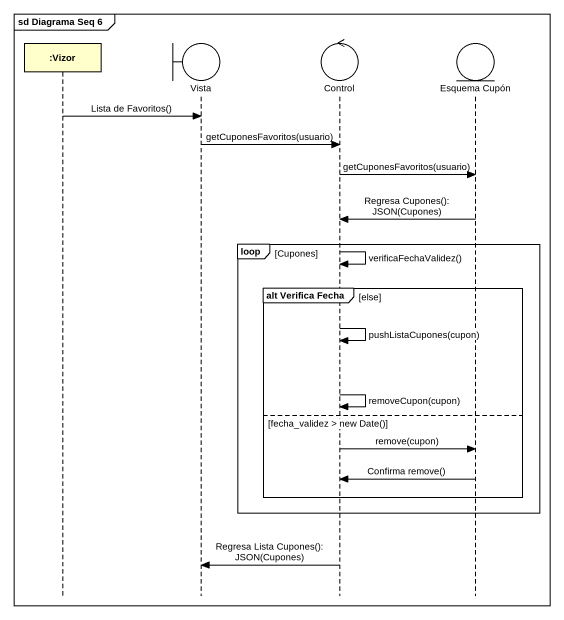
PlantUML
@startuml
mainframe sd Diagrama Seq 6
hide footbox
participant ":Vizor" as Vizor
boundary Vista
control "Control" as Control_
entity "Esquema Cupón" as Esquema_Cupón

Vizor -> Vista : Lista de Favoritos()
Vista -> Control_ : getCuponesFavoritos(usuario)
Control_ -> Esquema_Cupón : getCuponesFavoritos(usuario)
Esquema_Cupón -> Control_ : Regresa Cupones(): JSON(Cupones)
loop Cupones
  Control_ -> Control_ : verificaFechaValidez()
  group alt Verifica Fecha [else]
    Control_ -> Control_ : pushListaCupones(cupon)
    Control_ -> Control_ : removeCupon(cupon)
  else fecha_validez > new Date()
    Control_ -> Esquema_Cupón : remove(cupon)
    Esquema_Cupón -> Control_ : Confirma remove()
  end
end
Control_ -> Vista : Regresa Lista Cupones(): JSON(Cupones)
@enduml
